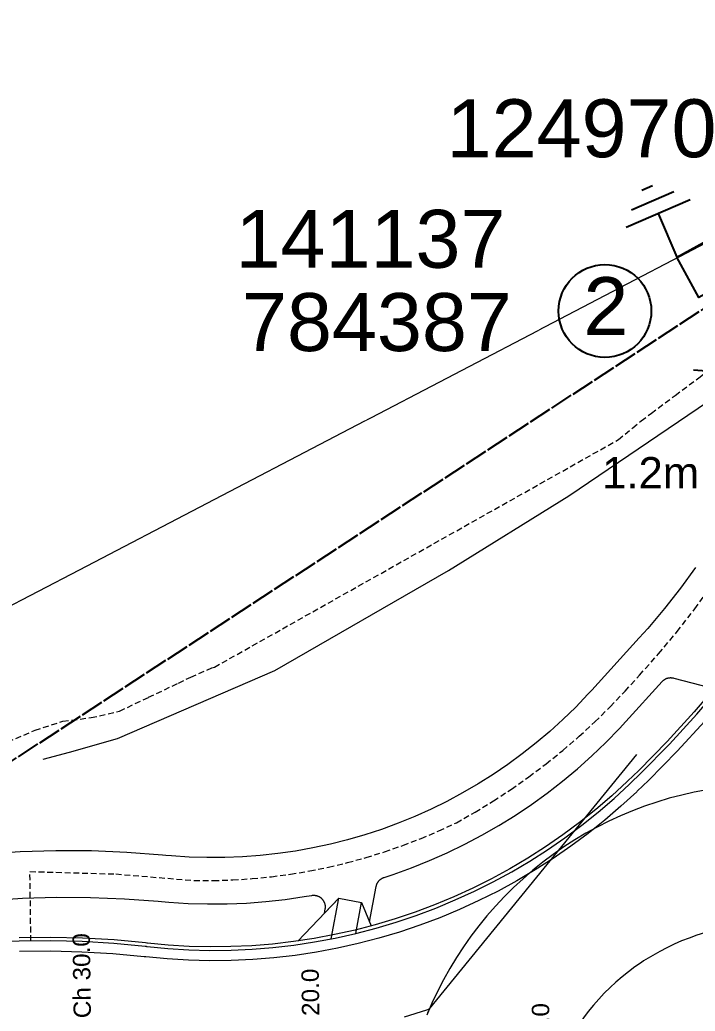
# Model space of a CAD drawing. Header units: metres. Extents: x 268878 to 269469, y 6087458 to 6088814.
# Drawn here: x 269123.23 to 269152.38, y 6087962.59 to 6088005.35 of the extents above; entities that cross this region are included whole.
import ezdxf
from ezdxf.enums import TextEntityAlignment as Align

# ---------------------------------------------------------------- set-up
doc = ezdxf.new("R2010")
doc.units = ezdxf.units.M
for name, pattern in [('Cable Exist OH', [1, 1, 0]), ('DASHED2', [0.375, 0.25, -0.125]), ('IE Trench LV', [6.5, 5, -1.5])]:
    doc.linetypes.add(name, pattern=pattern)
doc.layers.get('0').update_dxf_attribs({"color": 6})
for name, color, linetype in [('_User Notes', 7, 'Continuous'), ('Equip_LV_NEW', 2, 'Continuous'), ('Equip_SP_SL_EXT', 7, 'Continuous'), ('Mains_HV_MOD', 3, 'Continuous'), ('Mains_LV_MOD', 3, 'Continuous'), ('Notes_LV_MISC', 7, 'Continuous'), ('Notes_SP_MISC', 7, 'Continuous'), ('SupportsOH_SP_TR_HV_LV_SL_MOD', 3, 'Continuous'), ('Trench_SP_NEW', 2, 'Continuous')]:
    doc.layers.add(name, color=color, linetype=linetype)
doc.layers.add('Cadastre Developer_SP_NEW', color=2, linetype='Continuous', lineweight=5)
doc.layers.add('Cadastre Land Parcels_SP_EXT', color=9, linetype='Continuous', lineweight=5)
doc.styles.add('AGI32-Arial', font='arial.ttf')
doc.styles.add('iecARIAL', font='arial.ttf', dxfattribs={"height": 2})
doc.styles.add('POLE_LABEL', font='arial.ttf')
doc.styles.get("Standard").update_dxf_attribs({"font": 'arial.ttf'})
doc.dimstyles.get("Standard").update_dxf_attribs({"dimtxt": 0.18, "dimasz": 0.18, "dimexe": 0.18, "dimexo": 0.0625, "dimgap": 0.09, "dimtad": 0, "dimtih": 1, "dimtoh": 1, "dimdec": 4, "dimzin": 0, "dimdsep": 46, "dimtxsty": 'Standard', "dimcen": 0.09, "dimadec": 0, "dimazin": 0, "dimtfac": 1, "dimtdec": 4, "dimtofl": 0, "dimtmove": 0, "dimatfit": 3, "dimfxl": 1, "dimtolj": 1, "dimtzin": 0, "dimarcsym": 0})

# ---------------------------------------------------------------- blocks, each defined once
blk = doc.blocks.new('POLE_EXT')
blk.add_hatch(color=256).paths.add_polyline_path([(-1, 0, 1), (1, 0, 1)])
blk.add_lwpolyline([(-1, 0, 1), (1, 0, 1)], format="xyb", close=True)
for tag, height, flags, p in [('pNumber', 2.5, 8, (-17.84, 2.067)), ('OWNED_BY', 0.2, 9, (1.355, -0.4)), ('SPECIAL_USE', 0.2, 9, (1.355, -0.8)), ('PARENT', 0.2, 9, (1.355, -0.6)), ('STATE', 0.2, 9, (1.355, -1)), ('USAGE', 0.2, 9, (1.355, -1.2)), ('cLV', 0.2, 9, (1.355, -1.4)), ('hDepth', 0.2, 9, (1.355, -1.6)), ('hDia', 0.2, 9, (1.355, -1.8)), ('cHV', 0.2, 9, (1.355, -2)), ('LBRACKET', 0.2, 9, (1.355, -2.2)), ('LExisting', 0.2, 9, (1.355, -2.4)), ('LANTNUMBER', 0.2, 9, (1.355, -2.6)), ('LOther', 0.2, 9, (1.355, -2.8)), ('LRemove', 0.2, 9, (1.355, -3)), ('cLinedev', 0.2, 9, (1.355, -3.4)), ('LEGEND', 0.2, 9, (1.355, -3.2)), ('pExisting', 0.2, 9, (1.355, -3.8)), ('LOCATION', 0.2, 9, (1.355, -3.6)), ('PFNUMBER', 0.2, 9, (1.355, -4)), ('NEWPFNUMBER', 0.2, 9, (1.355, -4.2)), ('pFooting', 0.2, 9, (1.355, -4.4)), ('pNew', 0.2, 9, (1.355, -4.6)), ('pRelocate', 0.2, 9, (1.355, -5)), ('pRemove', 0.2, 9, (1.355, -5.2)), ('pReplace', 0.2, 9, (1.355, -5.4)), ('pStay', 0.2, 9, (1.355, -5.6)), ('cspan', 0.2, 9, (1.355, -6)), ('pType', 0.2, 9, (1.355, -5.8)), ('STREETNAME', 0.2, 9, (1.355, -6.2)), ('SUBURB', 0.2, 9, (1.355, -6.4)), ('NOTES', 0.2, 9, (1.355, -6.6)), ('MAINTAINED_BY', 0.2, 9, (1.355, -6.814)), ('OPERATED_BY', 0.2, 9, (1.355, -7.014))]:
    blk.add_attdef(tag, text='', height=height, dxfattribs=dict(flags=flags)).set_placement(p, align=Align.MIDDLE_LEFT)
at = {"style": 'POLE_LABEL'}
for tag, height, flags, p in [('ASSET_NUM', 2.5, 8, (2, 2)), ('STRUCTURE_PLANT_NUMBER', 0.2, 9, (1.355, 0.028)), ('STREET_CODE', 0.2, 9, (1.355, -0.2))]:
    blk.add_attdef(tag, text='', height=height, dxfattribs=dict(at, flags=flags)).set_placement(p, align=Align.MIDDLE_LEFT)
at = {"flags": 1}
blk.add_attdef('Z', (1.355, -7.328), '', height=0.2, dxfattribs=at)
blk = doc.blocks.new('SL_LANTERN_DEL')
for p, q in [((0, 1.968), (0, 6.468)), ((1.458, 2.759), (-1.459, 5.676)), ((-1.459, 2.759), (1.458, 5.676)), ((-2.25, 4.218), (2.25, 4.218)), ((0, 0), (0, 2.721)), ((0, 0), (0, 0))]:
    blk.add_line(p, q)
blk.add_circle((0, 4.218), 1.5)
at = {"style": 'iecARIAL', "flags": 8}
blk.add_attdef('ASSET_NUM', (1.5, 1.5), '', height=2.5, dxfattribs=at)
for tag, p, height, flags in [('CONSTRUCTED_VOLTAGE', (0, -0.2), 0.2, 9), ('CONTROL_TYPE', (0, -0.4), 0.2, 9), ('LANTERN_PURPOSE', (0, -0.6), 0.2, 9), ('LNUMBER', (1.2, -2.8), 2.5, 8), ('LANTERN_TYPE', (0, -0.8), 0.2, 9), ('NO_PHASES', (0, -1), 0.2, 9), ('OPERATING_VOLTAGE', (0, -1.2), 0.2, 9), ('ORIENTATION', (0, -1.4), 0.2, 9), ('OWNED_BY', (0, -1.6), 0.2, 9), ('STATE', (0, -1.8), 0.2, 9), ('CEXIST', (0, -2.2), 0.2, 9), ('USAGE', (0, -2), 0.2, 9), ('CNEW', (0, -2.4), 0.2, 9), ('CNUMBER', (0, -2.6), 0.2, 9), ('CREMOVE', (0, -2.8), 0.2, 9), ('CREPLACE', (0, -3), 0.2, 9), ('LKINGHEIGHT', (0, -3.2), 0.2, 9), ('LBRACKET', (0, -3.4), 0.2, 9), ('LBRACKETVOCAB', (0, -3.6), 0.2, 9), ('LCATEGORY', (0, -3.8), 0.2, 9), ('LCHARGE1', (0, -4), 0.2, 9), ('LCHARGE1PERCENT', (0, -4.2), 0.2, 9), ('LCHARGE2', (0, -4.4), 0.2, 9), ('LCHARGE2PERCENT', (0, -4.6), 0.2, 9), ('LCHARGE3', (0, -4.8), 0.2, 9), ('LCHARGE3PERCENT', (0, -5), 0.2, 9), ('LEXIST', (0, -5.2), 0.2, 9), ('LLAMP', (0, -5.4), 0.2, 9), ('LLAMPVOCAB', (0, -5.6), 0.2, 9), ('LMAST', (0, -5.8), 0.2, 9), ('LMASTVOCAB', (0, -6), 0.2, 9), ('LNEW', (0, -6.2), 0.2, 9), ('LANTNUMBER', (0, -6.4), 0.2, 9), ('LOUTREACH', (0, -6.8), 0.2, 9), ('LOUTREACHVOCAB', (0, -7), 0.2, 9), ('LRATECODE', (0, -7.2), 0.2, 9), ('LREMOVE', (0, -7.4), 0.2, 9), ('LREPLACE', (0, -7.6), 0.2, 9), ('LTYPE', (0, -7.8), 0.2, 9), ('LTYPEVOCAB', (0, -8), 0.2, 9), ('LEGEND', (0, -8.2), 0.2, 9), ('LOCATION', (0, -8.4), 0.2, 9), ('NOTES', (0, -8.6), 0.2, 9), ('STREETNAME', (0, -8.8), 0.2, 9), ('SUBURB', (0, -9), 0.2, 1)]:
    blk.add_attdef(tag, p, '', height=height, dxfattribs=dict(flags=flags))
blk = doc.blocks.new('*U12')
for tag, flags, p in [('LEGEND', 9, (1.5, 0.6)), ('PARENT', 9, (1.5, 0.4)), ('SUBURB', 9, (1.5, 0.2)), ('STREETNAME', 9, (1.5, 0)), ('LOCATION', 9, (1.5, -0.2)), ('NOTES', 9, (1.5, -0.4)), ('Z', 1, (1.5, -0.6))]:
    blk.add_attdef(tag, text='', height=0.2, dxfattribs=dict(flags=flags)).set_placement(p, align=Align.MIDDLE_LEFT)
blk.add_wipeout([(-2.475, 3), (2.475, 3), (2.475, 1.02), (-2.475, 1.02)])
at = {"lineweight": -3}
blk.add_lwpolyline([(-2.475, 3), (2.475, 3), (2.475, 1.02), (-2.475, 1.02)], close=True, dxfattribs=at)
for tag, height, flags, p in [('ASSET_NUM', 2.5, 8, (2, 4)), ('STREET_CODE', 0.2, 9, (1.5, 2)), ('OWNED_BY', 0.2, 9, (1.5, 1.8)), ('OPERATED_BY', 0.2, 9, (1.5, 1.6)), ('STATE', 0.2, 9, (1.5, 1.2)), ('MAINTAINED_BY', 0.2, 9, (1.5, 1.4)), ('SUPPORT_TYPE', 0.2, 9, (1.5, 1)), ('USAGE', 0.2, 9, (1.5, 0.8))]:
    blk.add_attdef(tag, text='', height=height, dxfattribs=dict(flags=flags)).set_placement(p, align=Align.MIDDLE_LEFT)
blk = doc.blocks.new('*D32')
at = {"layer": 'Defpoints', "color": 0, "linetype": 'IE Trench LV', "transparency": 16777216}
for p in [(269157.17, 6087985.279), (269156.829, 6087984.603), (269158.534, 6087984.592)]:
    blk.add_point(p, dxfattribs=at)
at = {"layer": 'Trench_SP_NEW', "color": 0, "linetype": 'IE Trench LV', "lineweight": -2, "transparency": 16777216}
for p, q in [((269154.418, 6087985.818), (269153.068, 6087985.818)), ((269155.624, 6087985.211), (269154.418, 6087985.818)), ((269156.959, 6087984.861), (269156.222, 6087983.397)), ((269158.323, 6087984.173), (269157.585, 6087982.71)), ((269159.398, 6087983.308), (269160.604, 6087982.7))]:
    blk.add_line(p, q, dxfattribs=at)
at = {"layer": 'Trench_SP_NEW', "color": 0, "linetype": 'IE Trench LV', "transparency": 16777216}
for points in [[(269155.725, 6087985.411), (269155.523, 6087985.01), (269156.829, 6087984.603)], [(269159.499, 6087983.509), (269159.297, 6087983.107), (269158.193, 6087983.916)]]:
    blk.add_solid(points, dxfattribs=at)
at = {"layer": 'Trench_SP_NEW', "color": 0, "linetype": 'IE Trench LV', "transparency": 16777216, "insert": (269150.46, 6087985.818), "char_height": 1.35, "attachment_point": 5}
blk.add_mtext('\\A1;1.2m', dxfattribs=at)
blk = doc.blocks.new('Earth')
for p, q in [((0, -2.044), (0, 0)), ((-1.5, -2.044), (1.5, -2.044)), ((-1, -2.644), (1, -2.644)), ((-0.25, -3.244), (0.25, -3.244))]:
    blk.add_line(p, q)

msp = doc.modelspace()

# ---------------------------------------------------------------- linework, layer by layer
at = {"layer": 'Cadastre Developer_SP_NEW', "color": 251, "linetype": 'Continuous', "lineweight": 0}
for p, q in [((269146.93091, 6087984.82111), (269153.74944, 6087989.44133)), ((269141.73979, 6087981.60416), (269146.93091, 6087984.82111)), ((269134.23833, 6087977.28916), (269141.73979, 6087981.60416)), ((269127.44915, 6087974.35156), (269134.23833, 6087977.28916)), ((269125.36627, 6087973.76136), (269127.44915, 6087974.35156)), ((269124.22939, 6087973.46774), (269125.36627, 6087973.76136)), ((269140.90874, 6087962.6889), (269149.8668, 6087973.66624)), ((269135.22869, 6087965.61772), (269136.99265, 6087967.46058)), ((269136.6699, 6087965.70974), (269136.99265, 6087967.46058)), ((269136.99265, 6087967.46058), (269137.97608, 6087967.2793)), ((269137.72969, 6087965.94268), (269137.97608, 6087967.2793)), ((269137.97608, 6087967.2793), (269138.40153, 6087966.27004))]:
    msp.add_line(p, q, dxfattribs=at)
at = {"layer": 'Cadastre Developer_SP_NEW', "color": 251, "linetype": 'DASHED2', "lineweight": 0}
for p, q in [((269152.36344, 6087979.94199), (269153.09317, 6087980.94616)), ((269151.60009, 6087978.96313), (269152.36344, 6087979.94199)), ((269150.80399, 6087978.01071), (269151.60009, 6087978.96313)), ((269149.97604, 6087977.08587), (269150.80399, 6087978.01071)), ((269149.35782, 6087976.39482), (269149.97604, 6087977.08587)), ((269148.7174, 6087975.72429), (269149.35782, 6087976.39482)), ((269148.05546, 6087975.07499), (269148.7174, 6087975.72429)), ((269147.3727, 6087974.44762), (269148.05546, 6087975.07499)), ((269146.66985, 6087973.84284), (269147.3727, 6087974.44762)), ((269145.94767, 6087973.26129), (269146.66985, 6087973.84284)), ((269145.20691, 6087972.70359), (269145.94767, 6087973.26129)), ((269144.44836, 6087972.17034), (269145.20691, 6087972.70359)), ((269143.67283, 6087971.6621), (269144.44836, 6087972.17034)), ((269142.88114, 6087971.17941), (269143.67283, 6087971.6621)), ((269142.07417, 6087970.72278), (269142.88114, 6087971.17941)), ((269141.31627, 6087970.37029), (269142.07417, 6087970.72278)), ((269140.54694, 6087970.04349), (269141.31627, 6087970.37029)), ((269138.97751, 6087969.46837), (269139.76706, 6087969.74274)), ((269139.76706, 6087969.74274), (269140.54694, 6087970.04349)), ((269137.37297, 6087969.00002), (269138.17918, 6087969.2207)), ((269138.17918, 6087969.2207), (269138.97751, 6087969.46837)), ((269135.74059, 6087968.64054), (269136.55981, 6087968.80655)), ((269136.55981, 6087968.80655), (269137.37297, 6087969.00002)), ((269123.70549, 6087965.61609), (269123.66464, 6087968.61581)), ((269123.66464, 6087968.61581), (269127.37359, 6087968.50895)), ((269127.37359, 6087968.50895), (269130.75062, 6087968.22925)), ((269133.25598, 6087968.3089), (269134.08775, 6087968.39158)), ((269134.08775, 6087968.39158), (269134.91627, 6087968.50216)), ((269134.91627, 6087968.50216), (269135.74059, 6087968.64054)), ((269130.75062, 6087968.22925), (269131.58647, 6087968.22765)), ((269131.58647, 6087968.22765), (269132.42191, 6087968.25424)), ((269132.42191, 6087968.25424), (269133.25598, 6087968.3089))]:
    msp.add_line(p, q, dxfattribs=at)
for points in [[(269131.6296, 6087977.4316, 0), (269149.07084, 6087987.2459, 0), (269149.68589, 6087987.75514, 0), (269150.05102, 6087988.0565, 0), (269150.4899, 6087988.38324, 0), (269151.52371, 6087989.15473, 0), (269152.53898, 6087989.91185, 0), (269154.46006, 6087991.42381, 0), (269155.45463, 6087992.1271, 0), (269156.43848, 6087992.81593, 0), (269157.40821, 6087993.49391, 0), (269158.24882, 6087994.24847, 0)], [(269122.71194, 6087974.20837, 0), (269123.88554, 6087974.71115, 0), (269125.08543, 6087975.09531, 0), (269126.30575, 6087975.25307, 0), (269127.53434, 6087975.5362, 0), (269128.78895, 6087976.13361, 0), (269130.07692, 6087976.74561, 0), (269130.61159, 6087976.99929, 0), (269130.95641, 6087977.15237, 0), (269131.52006, 6087977.40278, 0), (269131.6296, 6087977.4316, 0)]]:
    msp.add_polyline3d(points, dxfattribs=at)
at = {"layer": 'Cadastre Developer_SP_NEW', "color": 251, "linetype": 'Continuous', "lineweight": 0}
for points in [[(269152.40058, 6087981.73121, 0), (269151.74141, 6087980.83166, 0), (269151.05125, 6087979.95567, 0), (269150.33094, 6087979.10429, 0), (269149.96727, 6087978.69645, 0), (269147.9139, 6087976.43295, 0), (269147.75517, 6087976.25984, 0), (269147.22343, 6087975.70582, 0), (269146.67268, 6087975.1707, 0), (269146.10359, 6087974.65513, 0), (269145.51685, 6087974.15973, 0), (269144.91318, 6087973.68511, 0), (269144.29331, 6087973.23185, 0), (269143.658, 6087972.8005, 0), (269143.00803, 6087972.39158, 0), (269142.34418, 6087972.0056, 0), (269141.66726, 6087971.64302, 0), (269140.97811, 6087971.30428, 0), (269140.27755, 6087970.9898, 0), (269139.56644, 6087970.69996, 0), (269138.84565, 6087970.43512, 0), (269138.11605, 6087970.19559, 0), (269137.37855, 6087969.98167, 0), (269136.63402, 6087969.79362, 0), (269135.88339, 6087969.63167, 0), (269135.12756, 6087969.49601, 0), (269134.36745, 6087969.38682, 0), (269133.604, 6087969.30421, 0), (269132.83814, 6087969.24831, 0), (269132.07078, 6087969.21916, 0), (269131.30288, 6087969.21681, 0), (269130.53536, 6087969.24127, 0), (269129.76917, 6087969.29249, 0), (269129.53524, 6087969.31349, 0), (269129.38602, 6087969.32744, 0), (269127.85441, 6087969.44103, 0), (269126.31978, 6087969.50109, 0), (269124.78398, 6087969.50756, 0), (269123.24889, 6087969.46043, 0), (269121.71638, 6087969.35975, 0)], [(269149.56582, 6087972.40143, 0), (269150.05096, 6087972.87051, 0), (269151.2759, 6087974.11364, 0), (269152.45671, 6087975.39877, 0), (269153.59195, 6087976.72433, 0), (269154.68024, 6087978.0887, 0), (269155.08815, 6087978.62628, 0)], [(269121.88229, 6087967.36664, 0), (269123.34514, 6087967.46274, 0), (269124.81046, 6087967.50774, 0), (269126.27645, 6087967.50156, 0), (269127.74133, 6087967.44422, 0), (269129.20332, 6087967.3358, 0), (269129.34575, 6087967.32249, 0), (269129.66231, 6087967.29448, 0), (269130.4983, 6087967.24074, 0), (269131.33565, 6087967.21621, 0), (269132.17336, 6087967.22092, 0), (269133.01038, 6087967.25486, 0), (269133.84572, 6087967.318, 0), (269134.67834, 6087967.41025, 0), (269135.50723, 6087967.5315, 0), (269135.82048, 6087967.58505, 0), (269135.82274, 6087967.58544, 0), (269135.83998, 6087967.58812, 0), (269135.85731, 6087967.59019, 0), (269135.8747, 6087967.59166, 0), (269135.89213, 6087967.59252, 0), (269135.90958, 6087967.59277, 0), (269135.92703, 6087967.59241, 0), (269135.94446, 6087967.59144, 0), (269135.96184, 6087967.58986, 0), (269135.97916, 6087967.58768, 0), (269135.99638, 6087967.58489, 0), (269136.01351, 6087967.58151, 0), (269136.0305, 6087967.57753, 0), (269136.04734, 6087967.57296, 0), (269136.06401, 6087967.5678, 0), (269136.0805, 6087967.56207, 0), (269136.09677, 6087967.55576, 0), (269136.11281, 6087967.54889, 0), (269136.12861, 6087967.54147, 0), (269136.14413, 6087967.53349, 0), (269136.15937, 6087967.52498, 0), (269136.1743, 6087967.51595, 0), (269136.18891, 6087967.5064, 0), (269136.20317, 6087967.49634, 0), (269136.21708, 6087967.48579, 0), (269136.23061, 6087967.47477, 0), (269136.24374, 6087967.46328, 0), (269136.25647, 6087967.45133, 0), (269136.26877, 6087967.43895, 0), (269136.28063, 6087967.42615, 0), (269136.29204, 6087967.41294, 0), (269136.30298, 6087967.39935, 0), (269136.31344, 6087967.38537, 0), (269136.3234, 6087967.37105, 0), (269136.33286, 6087967.35638, 0), (269136.3418, 6087967.34139, 0), (269136.35021, 6087967.3261, 0), (269136.35809, 6087967.31053, 0), (269136.36541, 6087967.29469, 0), (269136.37218, 6087967.2786, 0), (269136.37838, 6087967.26229, 0), (269136.38401, 6087967.24577, 0), (269136.38906, 6087967.22906, 0), (269136.39353, 6087967.21219, 0), (269136.3974, 6087967.19517, 0), (269136.40068, 6087967.17803, 0), (269136.40335, 6087967.16078, 0), (269136.40542, 6087967.14345, 0), (269136.40689, 6087967.12606, 0), (269136.40775, 6087967.10863, 0), (269136.408, 6087967.09118, 0), (269136.40764, 6087967.07373, 0), (269136.40667, 6087967.05631, 0), (269136.40509, 6087967.03893, 0), (269136.40291, 6087967.02161, 0), (269136.40012, 6087967.00438, 0), (269136.39971, 6087967.00213, 0), (269136.36296, 6087966.80272, 0), (269136.99265, 6087967.46058, 0), (269137.97608, 6087967.2793, 0), (269138.32982, 6087966.44016, 0), (269138.61304, 6087967.9766, 0), (269138.6145, 6087967.98417, 0), (269138.61822, 6087968.00122, 0), (269138.62254, 6087968.01813, 0), (269138.62745, 6087968.03488, 0), (269138.63294, 6087968.05145, 0), (269138.639, 6087968.06781, 0), (269138.64563, 6087968.08396, 0), (269138.65282, 6087968.09986, 0), (269138.66056, 6087968.1155, 0), (269138.66884, 6087968.13086, 0), (269138.67765, 6087968.14593, 0), (269138.68699, 6087968.16067, 0), (269138.69683, 6087968.17509, 0), (269138.70717, 6087968.18915, 0), (269138.71799, 6087968.20284, 0), (269138.72929, 6087968.21614, 0), (269138.74104, 6087968.22905, 0), (269138.75323, 6087968.24153, 0), (269138.76586, 6087968.25358, 0), (269138.77889, 6087968.26519, 0), (269138.79233, 6087968.27633, 0), (269138.80614, 6087968.28699, 0), (269138.82032, 6087968.29717, 0), (269138.83484, 6087968.30685, 0), (269138.84969, 6087968.31601, 0), (269138.86486, 6087968.32465, 0), (269138.88031, 6087968.33276, 0), (269138.89604, 6087968.34032, 0), (269138.91203, 6087968.34732, 0), (269138.92825, 6087968.35377, 0), (269138.94468, 6087968.35964, 0), (269138.952, 6087968.36205, 0), (269139.34923, 6087968.49334, 0), (269140.13748, 6087968.77694, 0), (269140.91535, 6087969.08788, 0), (269141.6819, 6087969.42578, 0), (269142.43619, 6087969.79022, 0), (269143.1773, 6087970.18077, 0), (269143.90433, 6087970.59694, 0), (269144.61639, 6087971.03823, 0), (269145.31261, 6087971.5041, 0), (269145.99216, 6087971.99399, 0), (269146.65419, 6087972.50729, 0), (269147.2979, 6087973.04339, 0), (269147.92252, 6087973.60162, 0), (269148.52727, 6087974.18132, 0), (269149.11142, 6087974.78176, 0), (269149.3952, 6087975.08917, 0), (269150.95975, 6087976.81383, 0), (269150.9612, 6087976.81541, 0), (269150.9732, 6087976.82808, 0), (269150.98564, 6087976.84032, 0), (269150.9985, 6087976.85212, 0), (269151.01176, 6087976.86347, 0), (269151.02541, 6087976.87434, 0), (269151.03943, 6087976.88473, 0), (269151.05381, 6087976.89463, 0), (269151.06852, 6087976.90402, 0), (269151.08355, 6087976.91288, 0), (269151.09889, 6087976.92122, 0), (269151.1145, 6087976.92902, 0), (269151.13037, 6087976.93627, 0), (269151.14649, 6087976.94296, 0), (269151.16284, 6087976.94908, 0), (269151.17938, 6087976.95463, 0), (269151.19611, 6087976.9596, 0), (269151.21301, 6087976.96399, 0), (269151.23004, 6087976.96777, 0), (269151.2472, 6087976.97097, 0), (269151.26446, 6087976.97356, 0), (269151.2818, 6087976.97555, 0), (269151.2992, 6087976.97693, 0), (269151.31663, 6087976.9777, 0), (269151.33408, 6087976.97787, 0), (269151.35153, 6087976.97742, 0), (269151.36895, 6087976.97637, 0), (269151.38632, 6087976.97471, 0), (269151.40363, 6087976.97245, 0), (269151.42084, 6087976.96958, 0), (269151.43795, 6087976.96611, 0), (269151.45492, 6087976.96205, 0), (269151.457, 6087976.96151, 0), (269153.01053, 6087976.55382, 0)], [(269153.47633, 6087976.8199, 0), (269152.3445, 6087975.49832, 0), (269151.16723, 6087974.21704, 0), (269149.94596, 6087972.97764, 0), (269149.46228, 6087972.50997, 0), (269149.44558, 6087972.49405, 0), (269148.78139, 6087971.88334, 0), (269148.09629, 6087971.29618, 0), (269147.39111, 6087970.73328, 0), (269146.66671, 6087970.19534, 0), (269145.92399, 6087969.68301, 0), (269145.16383, 6087969.19691, 0), (269144.38718, 6087968.73763, 0), (269143.59497, 6087968.30574, 0), (269142.78817, 6087967.90176, 0), (269141.96776, 6087967.52618, 0), (269141.13474, 6087967.17947, 0), (269140.29013, 6087966.86203, 0), (269139.43496, 6087966.57427, 0), (269138.57027, 6087966.31653, 0), (269137.6971, 6087966.08912, 0), (269136.81654, 6087965.89232, 0), (269135.92964, 6087965.72638, 0), (269135.03749, 6087965.59149, 0), (269134.14117, 6087965.48781, 0), (269133.24179, 6087965.41548, 0), (269132.34042, 6087965.37458, 0), (269131.43818, 6087965.36517, 0), (269130.53616, 6087965.38725, 0), (269129.63546, 6087965.44079, 0), (269128.73718, 6087965.52574, 0), (269128.71426, 6087965.52832, 0), (269128.65559, 6087965.53491, 0), (269127.29506, 6087965.66272, 0), (269125.93089, 6087965.74298, 0), (269124.56476, 6087965.77557, 0), (269123.19832, 6087965.76047, 0)], [(269152.79333, 6087975.10014, 0), (269151.6019, 6087973.80344, 0), (269150.36593, 6087972.54912, 0), (269149.87643, 6087972.07582, 0), (269149.85934, 6087972.05954, 0), (269149.17973, 6087971.43465, 0), (269148.47872, 6087970.83385, 0), (269147.75718, 6087970.25789, 0), (269147.01597, 6087969.70747, 0), (269146.256, 6087969.18324, 0), (269145.47821, 6087968.68586, 0), (269144.68352, 6087968.21592, 0), (269143.87293, 6087967.77401, 0), (269143.0474, 6087967.36065, 0), (269142.20795, 6087966.97636, 0), (269141.3556, 6087966.62159, 0), (269140.49138, 6087966.29679, 0), (269139.61636, 6087966.00235, 0), (269138.7316, 6087965.73863, 0), (269137.83817, 6087965.50594, 0), (269136.93716, 6087965.30457, 0), (269136.02968, 6087965.13478, 0), (269135.11682, 6087964.99675, 0), (269134.1997, 6087964.89067, 0), (269133.27944, 6087964.81667, 0), (269132.35715, 6087964.77482, 0), (269131.43397, 6087964.76518, 0), (269130.51101, 6087964.78777, 0), (269129.58941, 6087964.84256, 0), (269128.67028, 6087964.92948, 0), (269128.64682, 6087964.93212, 0), (269128.58906, 6087964.93861, 0), (269127.24938, 6087965.06447, 0), (269125.90612, 6087965.14349, 0), (269124.56092, 6087965.17559, 0), (269123.21542, 6087965.16072, 0)], [(269128.6974, 6087965.37927, 0), (269128.72045, 6087965.37667, 0), (269129.62395, 6087965.29123, 0), (269130.52988, 6087965.23738, 0), (269131.43713, 6087965.21517, 0), (269132.34461, 6087965.22464, 0), (269133.2512, 6087965.26578, 0), (269134.1558, 6087965.33853, 0), (269135.05732, 6087965.4428, 0), (269135.95465, 6087965.57848, 0), (269136.84669, 6087965.74539, 0), (269137.73237, 6087965.94333, 0), (269138.6106, 6087966.17205, 0), (269139.48031, 6087966.43129, 0), (269140.34045, 6087966.72072, 0), (269141.18996, 6087967.04, 0), (269142.0278, 6087967.38873, 0), (269142.85297, 6087967.76648, 0), (269143.66446, 6087968.17281, 0), (269144.46126, 6087968.6072, 0), (269145.24243, 6087969.06914, 0), (269146.00699, 6087969.55806, 0), (269146.75403, 6087970.07337, 0), (269147.48262, 6087970.61443, 0), (269148.1919, 6087971.1806, 0), (269148.88097, 6087971.77117, 0), (269149.54902, 6087972.38542, 0), (269149.56582, 6087972.40143, 0)], [(269152.89325, 6087972.14353, 0), (269152.34463, 6087972.03907, 0), (269151.79999, 6087971.91553, 0), (269151.25999, 6087971.77306, 0), (269150.7253, 6087971.61182, 0), (269150.19655, 6087971.43203, 0), (269149.6744, 6087971.23389, 0), (269149.15949, 6087971.01765, 0), (269148.65243, 6087970.78357, 0), (269148.15386, 6087970.53194, 0), (269147.66437, 6087970.26306, 0), (269147.18456, 6087969.97726, 0), (269146.71502, 6087969.67489, 0), (269146.25631, 6087969.35632, 0), (269145.80901, 6087969.02194, 0), (269145.37364, 6087968.67214, 0), (269144.95075, 6087968.30737, 0), (269144.54085, 6087967.92806, 0), (269144.14443, 6087967.53467, 0), (269143.76199, 6087967.12769, 0), (269143.39398, 6087966.70761, 0), (269143.04085, 6087966.27495, 0), (269142.70305, 6087965.83022, 0), (269142.38096, 6087965.37397, 0), (269142.075, 6087964.90676, 0), (269141.78553, 6087964.42916, 0), (269141.5129, 6087963.94175, 0), (269141.25745, 6087963.44512, 0), (269141.01949, 6087962.93988, 0), (269140.7993, 6087962.42664, 0)], [(269153.90938, 6087966.2302, 0), (269153.80176, 6087966.211, 0), (269153.45962, 6087966.14187, 0), (269153.12011, 6087966.06083, 0), (269152.78364, 6087965.96799, 0), (269152.4506, 6087965.86347, 0), (269152.12142, 6087965.74739, 0), (269151.79649, 6087965.61989, 0), (269151.47621, 6087965.48113, 0), (269151.16097, 6087965.33128, 0), (269150.85115, 6087965.17052, 0), (269150.54712, 6087964.99904, 0), (269150.24927, 6087964.81705, 0), (269150.15732, 6087964.75793, 0)], [(269128.6974, 6087965.37927, 0), (269128.63896, 6087965.38583, 0), (269127.28364, 6087965.51316, 0), (269125.9247, 6087965.59311, 0), (269124.5638, 6087965.62558, 0), (269123.20259, 6087965.61053, 0), (269121.84274, 6087965.54799, 0), (269120.4859, 6087965.43803, 0), (269119.13372, 6087965.28079, 0), (269117.78786, 6087965.07645, 0), (269116.44995, 6087964.82526, 0), (269115.12161, 6087964.52754, 0), (269113.80448, 6087964.18363, 0), (269112.50015, 6087963.79397, 0), (269111.21022, 6087963.35903, 0), (269111.15485, 6087963.33923, 0)], [(269150.15732, 6087964.75793, 0), (269150.06603, 6087964.69783, 0), (269149.77899, 6087964.49924, 0), (269149.49904, 6087964.29075, 0), (269149.22655, 6087964.07262, 0), (269148.96183, 6087963.84511, 0), (269148.70522, 6087963.6085, 0), (269148.45701, 6087963.36308, 0), (269148.21753, 6087963.10915, 0), (269147.98705, 6087962.84702, 0), (269147.76586, 6087962.577, 0), (269147.55423, 6087962.29942, 0), (269147.35242, 6087962.01463, 0), (269147.29129, 6087961.92404, 0)], [(269139.83128, 6087962.35111, 0), (269140.79489, 6087962.65101, 0), (269140.90874, 6087962.6889, 0), (269140.83345, 6087962.51058, 0)]]:
    msp.add_polyline3d(points, dxfattribs=at)
at = {"layer": 'Mains_HV_MOD', "linetype": 'Cable Exist OH'}
msp.add_lwpolyline([(269030.48796, 6087960.162), (269062.88501, 6087957.46298), (269119.48118, 6087971.16313), (269154.8624, 6087994.27626), (269154.8624, 6087994.27626)], dxfattribs=at)

# ---------------------------------------------------------------- block references
at = {"layer": 'Equip_SP_SL_EXT'}
ref = msp.add_blockref('SL_LANTERN_DEL', (269154.8624, 6087994.27626), dxfattribs=dict(at, rotation=175.7334694613743))
ref.add_attrib('ASSET_NUM', '141137', (269132.53839, 6087994.6575), dxfattribs={"layer": '0', "height": 2.5, "style": 'iecARIAL'})

# ---------------------------------------------------------------- texts
at = {"layer": 'Notes_SP_MISC', "color": 251, "linetype": 'Continuous', "lineweight": 0, "char_height": 0.75, "attachment_point": 1, "rotation": 90.780114, "style": 'AGI32-Arial'}
for s, insert in [('Ch 30.0', (269125.551, 6087962.28169)), ('Ch 20.0', (269135.42949, 6087960.75258)), ('Ch 10.0', (269145.37572, 6087959.2662))]:
    msp.add_mtext(s, dxfattribs=dict(at, insert=insert))

# ---------------------------------------------------------------- dimensions: what is measured, and where the dimension line sits
at = {"layer": 'Trench_SP_NEW', "linetype": 'IE Trench LV'}
dim = msp.add_aligned_dim(p1=(269158.53359, 6087984.59192), p2=(269157.17025, 6087985.27915), distance=0.7573, text='1.2m', dimstyle='Standard', override={"dimscale": 7.5, "dimfxl": 1.25}, dxfattribs=at)
dim.commit()
dim.dimension.update_dxf_attribs({"geometry": '*D32', "text_midpoint": (269150.46046, 6087985.81824)})

# ---------------------------------------------------------------- next in the draw order: block references
at = {"layer": 'Equip_LV_NEW'}
ref = msp.add_blockref('*U12', (269153.27251, 6087997.20066), dxfattribs=dict(at, rotation=208.7240949615427))
ref.add_attrib('ASSET_NUM', '124970', dxfattribs={"layer": '0', "height": 2.5}).set_placement((269141.65093, 6088000.67527), align=Align.MIDDLE_LEFT)

# ---------------------------------------------------------------- next in the draw order: linework, layer by layer
at = {"layer": '_User Notes', "color": 2, "linetype": 'Continuous'}
msp.add_circle((269148.48564, 6087992.7934), 2, dxfattribs=at)
at = {"layer": 'Mains_LV_MOD', "linetype": 'Cable Exist OH'}
msp.add_lwpolyline([(269119.48118, 6087971.16313), (269154.8624, 6087994.27626)], dxfattribs=at)

# ---------------------------------------------------------------- next in the draw order: block references
at = {"layer": 'Notes_LV_MISC', "linetype": 'IE Trench LV', "rotation": 203.30597125145}
msp.add_blockref('Earth', (269151.59228, 6087995.11671), dxfattribs=at)

# ---------------------------------------------------------------- next in the draw order: wipeouts: each hides what was drawn before it
at = {"color": 2, "linetype": 'Continuous'}
msp.add_wipeout([(269144.83727, 6087988.15642), (269146.11369, 6087994.25051), (269129.34621, 6087994.13443), (269130.33254, 6087987.9823)], dxfattribs=at).dxf.layer = 'Notes_SP_MISC'

# ---------------------------------------------------------------- next in the draw order: linework, layer by layer
at = {"layer": 'Cadastre Land Parcels_SP_EXT', "linetype": 'Continuous'}
msp.add_lwpolyline([(269125.79699, 6087981.63202), (269153.76203, 6087996.21503), (269260.44196, 6088694.68004), (269274.02698, 6088783.63196), (269236.32097, 6088789.22898), (269070.19699, 6088813.88703), (269058.71199, 6088739.03202), (269019.81799, 6088485.53799), (268994.06196, 6088317.67298), (268979.61604, 6088223.518), (268973.05496, 6088180.75804), (269116.13004, 6088158.89704), (269114.17303, 6088146.09596), (269061.16799, 6088127.31), (269026.44002, 6088060.87901), (269033.77604, 6088002.89899), (269035.40701, 6087968.54104), (269095.65401, 6087965.912), (269125.79699, 6087981.63202)], close=True, dxfattribs=at)

# ---------------------------------------------------------------- next in the draw order: block references
at = {"layer": 'SupportsOH_SP_TR_HV_LV_SL_MOD'}
ref = msp.add_blockref('POLE_EXT', (269154.8624, 6087994.27626), dxfattribs=at)
ref.add_attrib('ASSET_NUM', '784387', dxfattribs={"layer": '0', "height": 2.5, "style": 'POLE_LABEL'}).set_placement((269144.46954, 6087990.3153), align=Align.BOTTOM_RIGHT)
ref.add_attrib('PNUMBER', '2', (269147.55715, 6087991.75313), dxfattribs={"layer": '0', "height": 2.5})

doc.saveas('drawing.dxf')
